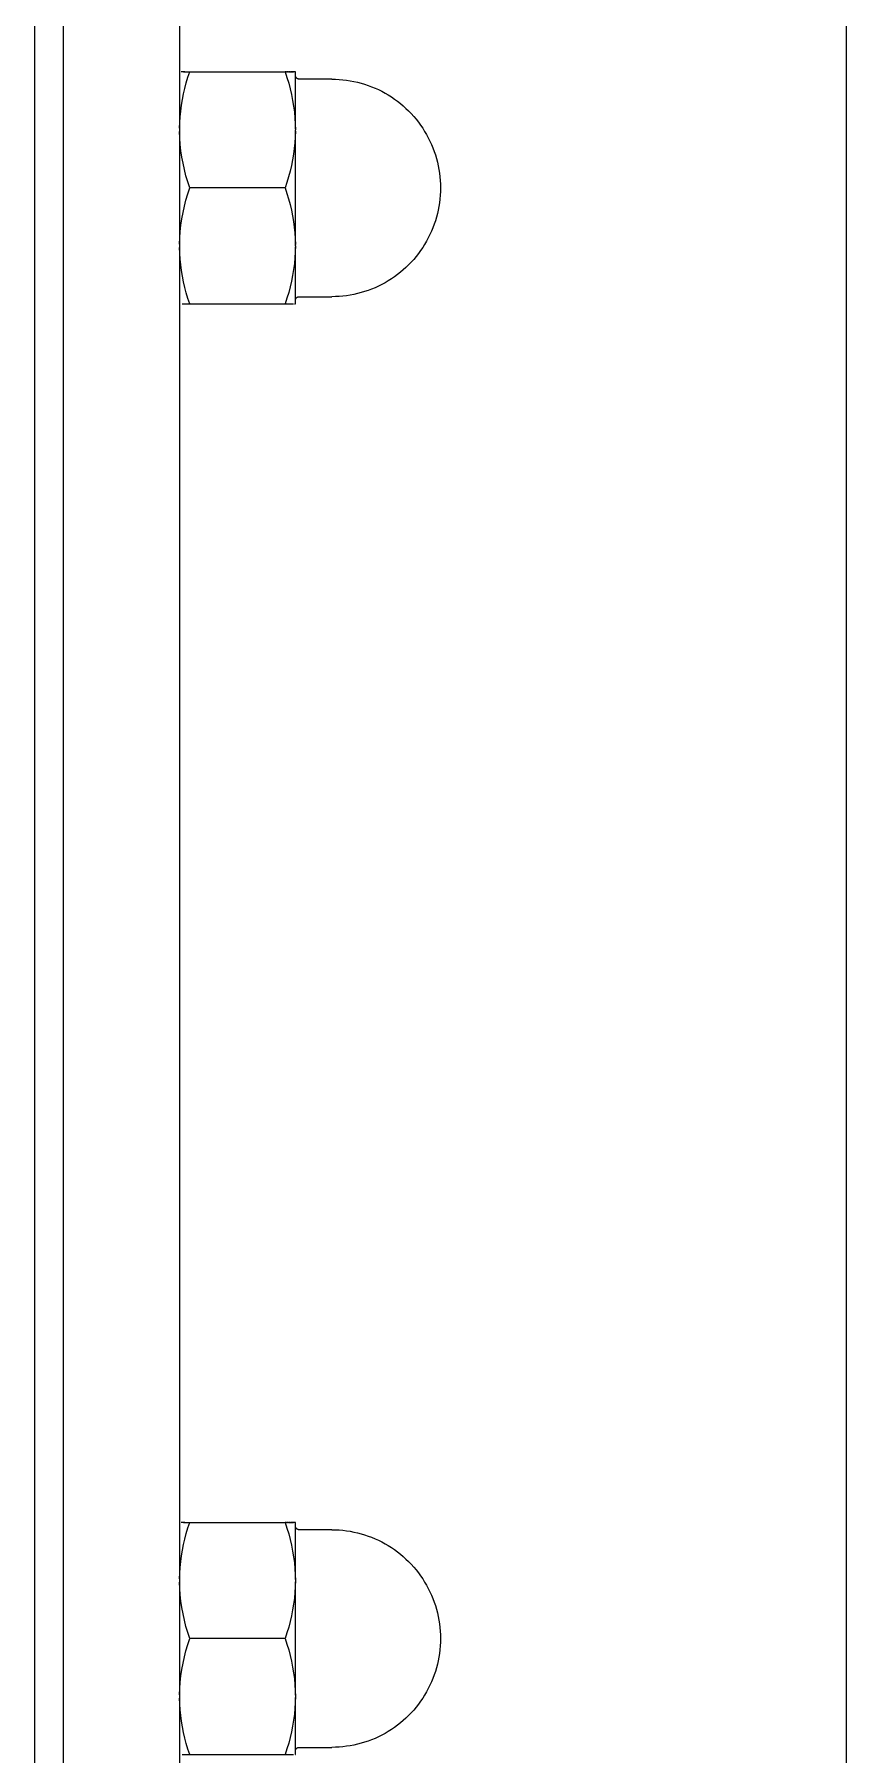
# Model space of a CAD drawing. Header units: inches. Extents: x -6 to 165, y -5 to 126.
# Drawn here: x 75.88 to 78.086, y 55.068 to 59.738 of the extents above; entities that cross this region are included whole.
import ezdxf

# ---------------------------------------------------------------- set-up
doc = ezdxf.new("R2010")
doc.units = ezdxf.units.IN
doc.layers.add('ZANO_R', color=7, linetype='Continuous', lineweight=0)

msp = doc.modelspace()

# ---------------------------------------------------------------- linework, layer by layer
at = {"layer": 'ZANO_R'}
for p, q in [((75.95899, 46.91558), (75.95899, 64.24422)), ((76.27406, 64.24422), (76.27406, 46.91558)), ((75.88022, 64.0473), (75.88022, 46.71867)), ((78.08569, 46.91558), (78.08569, 63.85039)), ((76.27433, 59.63638), (76.27406, 59.63638)), ((76.27478, 59.63638), (76.27455, 59.63638)), ((76.27547, 59.63639), (76.27515, 59.63639)), ((76.27966, 59.63638), (76.27835, 59.63638)), ((76.27966, 59.63638), (76.27996, 59.63638)), ((76.2816, 59.63638), (76.27996, 59.63638)), ((76.2816, 59.63638), (76.28171, 59.63638)), ((76.2833, 59.63638), (76.28171, 59.63638)), ((76.2833, 59.63638), (76.28365, 59.63638)), ((76.28515, 59.63638), (76.28365, 59.63638)), ((76.28515, 59.63638), (76.28579, 59.63638)), ((76.28518, 59.57628), (76.28872, 59.59149)), ((76.28702, 59.63638), (76.28579, 59.63638)), ((76.28702, 59.63638), (76.28812, 59.63638)), ((76.2889, 59.63638), (76.28812, 59.63638)), ((76.28872, 59.59149), (76.29274, 59.60659)), ((76.2889, 59.63638), (76.3022, 59.63638)), ((76.29274, 59.60659), (76.29724, 59.62156)), ((76.29724, 59.62156), (76.3022, 59.63638)), ((76.3022, 59.63638), (76.56098, 59.63638)), ((76.56254, 59.63638), (76.56098, 59.63638)), ((76.56098, 59.63638), (76.56609, 59.62114)), ((76.56254, 59.63638), (76.5648, 59.63638)), ((76.56707, 59.63638), (76.5648, 59.63638)), ((76.56609, 59.62114), (76.5707, 59.60574)), ((76.56707, 59.63638), (76.56861, 59.63638)), ((76.5699, 59.63638), (76.56861, 59.63638)), ((76.5699, 59.63638), (76.5724, 59.63638)), ((76.5707, 59.60574), (76.5748, 59.5902)), ((76.57256, 59.63638), (76.5724, 59.63638)), ((76.57256, 59.63638), (76.57428, 59.63638)), ((76.57506, 59.63638), (76.57428, 59.63638)), ((76.57506, 59.63638), (76.57616, 59.63638)), ((76.57739, 59.63638), (76.57616, 59.63638)), ((76.57739, 59.63638), (76.57803, 59.63638)), ((76.57953, 59.63638), (76.57803, 59.63638)), ((76.57953, 59.63638), (76.57988, 59.63638)), ((76.58147, 59.63638), (76.57988, 59.63638)), ((76.58147, 59.63638), (76.58172, 59.63638)), ((76.58322, 59.63638), (76.58172, 59.63638)), ((76.58322, 59.63638), (76.58352, 59.63638)), ((76.58475, 59.63638), (76.58352, 59.63638)), ((76.58613, 59.63639), (76.58528, 59.63638)), ((76.58715, 59.63639), (76.58695, 59.63639)), ((76.588, 59.63639), (76.58771, 59.63639)), ((76.58862, 59.63638), (76.5884, 59.63638)), ((76.58912, 59.63638), (76.58877, 59.63638)), ((76.58912, 59.48174), (76.58912, 59.63638)), ((76.58918, 59.6255), (76.58915, 59.62585)), ((76.58922, 59.62516), (76.58918, 59.6255)), ((76.58927, 59.62482), (76.58922, 59.62516)), ((76.58934, 59.62449), (76.58927, 59.62482)), ((76.58942, 59.62415), (76.58934, 59.62449)), ((76.5895, 59.62382), (76.58942, 59.62415)), ((76.58961, 59.62349), (76.5895, 59.62382)), ((76.58972, 59.62316), (76.58961, 59.62349)), ((76.58984, 59.62284), (76.58972, 59.62316)), ((76.58997, 59.62253), (76.58984, 59.62284)), ((76.59012, 59.62222), (76.58997, 59.62253)), ((76.59028, 59.62191), (76.59012, 59.62222)), ((76.59044, 59.62161), (76.59028, 59.62191)), ((76.59062, 59.62131), (76.59044, 59.62161)), ((76.59081, 59.62103), (76.59062, 59.62131)), ((76.591, 59.62074), (76.59081, 59.62103)), ((76.59121, 59.62047), (76.591, 59.62074)), ((76.59143, 59.6202), (76.59121, 59.62047)), ((76.59165, 59.61994), (76.59143, 59.6202)), ((76.59189, 59.61969), (76.59165, 59.61994)), ((76.59213, 59.61945), (76.59189, 59.61969)), ((76.59238, 59.61922), (76.59213, 59.61945)), ((76.59264, 59.61899), (76.59238, 59.61922)), ((76.59291, 59.61877), (76.59264, 59.61899)), ((76.59318, 59.61857), (76.59291, 59.61877)), ((76.59346, 59.61837), (76.59318, 59.61857)), ((76.59375, 59.61818), (76.59346, 59.61837)), ((76.59405, 59.61801), (76.59375, 59.61818)), ((76.59435, 59.61784), (76.59405, 59.61801)), ((76.59465, 59.61768), (76.59435, 59.61784)), ((76.59496, 59.61754), (76.59465, 59.61768)), ((76.59528, 59.6174), (76.59496, 59.61754)), ((76.5956, 59.61728), (76.59528, 59.6174)), ((76.59593, 59.61717), (76.5956, 59.61728)), ((76.59626, 59.61707), (76.59593, 59.61717)), ((76.59659, 59.61698), (76.59626, 59.61707)), ((76.59692, 59.6169), (76.59659, 59.61698)), ((76.59726, 59.61684), (76.59692, 59.6169)), ((76.5976, 59.61678), (76.59726, 59.61684)), ((76.59794, 59.61674), (76.5976, 59.61678)), ((76.59828, 59.61671), (76.59794, 59.61674)), ((76.59863, 59.61669), (76.59828, 59.61671)), ((76.59897, 59.61669), (76.59863, 59.61669)), ((76.68758, 59.61669), (76.59897, 59.61669)), ((76.68758, 59.61669), (76.69767, 59.61651)), ((76.69767, 59.61651), (76.70774, 59.616)), ((76.70774, 59.616), (76.71779, 59.61514)), ((76.71779, 59.61514), (76.7278, 59.61394)), ((76.7278, 59.61394), (76.73777, 59.61239)), ((76.73777, 59.61239), (76.74768, 59.61051)), ((76.74768, 59.61051), (76.75752, 59.60829)), ((76.75752, 59.60829), (76.76727, 59.60573)), ((76.76727, 59.60573), (76.77694, 59.60285)), ((76.77694, 59.60285), (76.7865, 59.59963)), ((76.7865, 59.59963), (76.79594, 59.59609)), ((76.79594, 59.59609), (76.80526, 59.59223)), ((76.80526, 59.59223), (76.81444, 59.58806)), ((76.27744, 59.53006), (76.27953, 59.54554)), ((76.27953, 59.54554), (76.28211, 59.56095)), ((76.28211, 59.56095), (76.28518, 59.57628)), ((76.5748, 59.5902), (76.5784, 59.57453)), ((76.5784, 59.57453), (76.58148, 59.55876)), ((76.58148, 59.55876), (76.58405, 59.54289)), ((76.81444, 59.58806), (76.82347, 59.58357)), ((76.82347, 59.58357), (76.83235, 59.57878)), ((76.83235, 59.57878), (76.84105, 59.57369)), ((76.84105, 59.57369), (76.84958, 59.5683)), ((76.84958, 59.5683), (76.85792, 59.56262)), ((76.85792, 59.56262), (76.86606, 59.55667)), ((76.86606, 59.55667), (76.87399, 59.55044)), ((76.87399, 59.55044), (76.8817, 59.54394)), ((76.8817, 59.54394), (76.88919, 59.53718)), ((76.27408, 59.48331), (76.27471, 59.49893)), ((76.27471, 59.49893), (76.27583, 59.51451)), ((76.27583, 59.51451), (76.27744, 59.53006)), ((76.58405, 59.54289), (76.5861, 59.52695)), ((76.5861, 59.52695), (76.58763, 59.51095)), ((76.58763, 59.51095), (76.58864, 59.49491)), ((76.88919, 59.53718), (76.89644, 59.53017)), ((76.89644, 59.53017), (76.90345, 59.52292)), ((76.90345, 59.52292), (76.91021, 59.51543)), ((76.91021, 59.51543), (76.91671, 59.50772)), ((76.91671, 59.50772), (76.92294, 59.49979)), ((76.92294, 59.49979), (76.92889, 59.49165)), ((76.27482, 59.45686), (76.27408, 59.47419)), ((76.27616, 59.43957), (76.27482, 59.45686)), ((76.5885, 59.45939), (76.5874, 59.44373)), ((76.58911, 59.47507), (76.5885, 59.45939)), ((76.58864, 59.49491), (76.58912, 59.47885)), ((76.58912, 59.16378), (76.58912, 59.47885)), ((76.92889, 59.49165), (76.93457, 59.48331)), ((76.93457, 59.48331), (76.93996, 59.47478)), ((76.93996, 59.47478), (76.94505, 59.46608)), ((76.94505, 59.46608), (76.94984, 59.4572)), ((76.94984, 59.4572), (76.95433, 59.44817)), ((76.2781, 59.42234), (76.27616, 59.43957)), ((76.28064, 59.40519), (76.2781, 59.42234)), ((76.28377, 59.38813), (76.28064, 59.40519)), ((76.58371, 59.41256), (76.58113, 59.39708)), ((76.5858, 59.42812), (76.58371, 59.41256)), ((76.5874, 59.44373), (76.5858, 59.42812)), ((76.95433, 59.44817), (76.9585, 59.43899)), ((76.9585, 59.43899), (76.96236, 59.42967)), ((76.96236, 59.42967), (76.9659, 59.42023)), ((76.9659, 59.42023), (76.96912, 59.41067)), ((76.96912, 59.41067), (76.972, 59.401)), ((76.2875, 59.3712), (76.28377, 59.38813)), ((76.29182, 59.3544), (76.2875, 59.3712)), ((76.57451, 59.3664), (76.57048, 59.35123)), ((76.57807, 59.38168), (76.57451, 59.3664)), ((76.58113, 59.39708), (76.57807, 59.38168)), ((76.972, 59.401), (76.97456, 59.39125)), ((76.97456, 59.39125), (76.97678, 59.38141)), ((76.97678, 59.38141), (76.97866, 59.3715)), ((76.97866, 59.3715), (76.98021, 59.36153)), ((76.98021, 59.36153), (76.98141, 59.35152)), ((76.29672, 59.33777), (76.29182, 59.3544)), ((76.3022, 59.32131), (76.29672, 59.33777)), ((76.29672, 59.30486), (76.3022, 59.32131)), ((76.56098, 59.32131), (76.3022, 59.32131)), ((76.56597, 59.33619), (76.56098, 59.32131)), ((76.56098, 59.32131), (76.56597, 59.30643)), ((76.57048, 59.35123), (76.56597, 59.33619)), ((76.98141, 59.35152), (76.98227, 59.34147)), ((76.98227, 59.34147), (76.98278, 59.3314)), ((76.98278, 59.31123), (76.98227, 59.30115)), ((76.98278, 59.3314), (76.98296, 59.32131)), ((76.98296, 59.32131), (76.98278, 59.31123)), ((76.28377, 59.25449), (76.2875, 59.27143)), ((76.2875, 59.27143), (76.29182, 59.28822)), ((76.29182, 59.28822), (76.29672, 59.30486)), ((76.56597, 59.30643), (76.57048, 59.2914)), ((76.57048, 59.2914), (76.57451, 59.27623)), ((76.57451, 59.27623), (76.57807, 59.26094)), ((76.97866, 59.27112), (76.97678, 59.26122)), ((76.98021, 59.28109), (76.97866, 59.27112)), ((76.98141, 59.29111), (76.98021, 59.28109)), ((76.98227, 59.30115), (76.98141, 59.29111)), ((76.27616, 59.20305), (76.2781, 59.22028)), ((76.2781, 59.22028), (76.28064, 59.23744)), ((76.28064, 59.23744), (76.28377, 59.25449)), ((76.57807, 59.26094), (76.58113, 59.24555)), ((76.58113, 59.24555), (76.58371, 59.23006)), ((76.58371, 59.23006), (76.5858, 59.21451)), ((76.9659, 59.2224), (76.96236, 59.21295)), ((76.96912, 59.23196), (76.9659, 59.2224)), ((76.972, 59.24162), (76.96912, 59.23196)), ((76.97456, 59.25138), (76.972, 59.24162)), ((76.97678, 59.26122), (76.97456, 59.25138)), ((76.27408, 59.16843), (76.27482, 59.18576)), ((76.27482, 59.18576), (76.27616, 59.20305)), ((76.5858, 59.21451), (76.5874, 59.19889)), ((76.5874, 59.19889), (76.5885, 59.18324)), ((76.5885, 59.18324), (76.58911, 59.16755)), ((76.94505, 59.17655), (76.93996, 59.16784)), ((76.94984, 59.18542), (76.94505, 59.17655)), ((76.95433, 59.19445), (76.94984, 59.18542)), ((76.9585, 59.20363), (76.95433, 59.19445)), ((76.96236, 59.21295), (76.9585, 59.20363)), ((76.27471, 59.1437), (76.27408, 59.15931)), ((76.27583, 59.12811), (76.27471, 59.1437)), ((76.27744, 59.11257), (76.27583, 59.12811)), ((76.58763, 59.13167), (76.5861, 59.11567)), ((76.58864, 59.14771), (76.58763, 59.13167)), ((76.58912, 59.16378), (76.58864, 59.14771)), ((76.58912, 59.00625), (76.58912, 59.16088)), ((76.91021, 59.12719), (76.90345, 59.1197)), ((76.91671, 59.1349), (76.91021, 59.12719)), ((76.92294, 59.14284), (76.91671, 59.1349)), ((76.92889, 59.15098), (76.92294, 59.14284)), ((76.93457, 59.15931), (76.92889, 59.15098)), ((76.93996, 59.16784), (76.93457, 59.15931)), ((76.27953, 59.09708), (76.27744, 59.11257)), ((76.28211, 59.08167), (76.27953, 59.09708)), ((76.28518, 59.06635), (76.28211, 59.08167)), ((76.58148, 59.08386), (76.5784, 59.06809)), ((76.58405, 59.09973), (76.58148, 59.08386)), ((76.5861, 59.11567), (76.58405, 59.09973)), ((76.85792, 59.08), (76.84958, 59.07433)), ((76.86606, 59.08596), (76.85792, 59.08)), ((76.87399, 59.09219), (76.86606, 59.08596)), ((76.8817, 59.09868), (76.87399, 59.09219)), ((76.88919, 59.10544), (76.8817, 59.09868)), ((76.89644, 59.11245), (76.88919, 59.10544)), ((76.90345, 59.1197), (76.89644, 59.11245)), ((76.28872, 59.05113), (76.28518, 59.06635)), ((76.29274, 59.03603), (76.28872, 59.05113)), ((76.29724, 59.02106), (76.29274, 59.03603)), ((76.5707, 59.03688), (76.56609, 59.02149)), ((76.5748, 59.05242), (76.5707, 59.03688)), ((76.5784, 59.06809), (76.5748, 59.05242)), ((76.73777, 59.03023), (76.7278, 59.02869)), ((76.74768, 59.03212), (76.73777, 59.03023)), ((76.75752, 59.03434), (76.74768, 59.03212)), ((76.76727, 59.03689), (76.75752, 59.03434)), ((76.77694, 59.03978), (76.76727, 59.03689)), ((76.7865, 59.04299), (76.77694, 59.03978)), ((76.79594, 59.04653), (76.7865, 59.04299)), ((76.80526, 59.05039), (76.79594, 59.04653)), ((76.81444, 59.05457), (76.80526, 59.05039)), ((76.82347, 59.05905), (76.81444, 59.05457)), ((76.83235, 59.06385), (76.82347, 59.05905)), ((76.84105, 59.06894), (76.83235, 59.06385)), ((76.84958, 59.07433), (76.84105, 59.06894)), ((76.27406, 59.00625), (76.27446, 59.00624)), ((76.27455, 59.00624), (76.27478, 59.00624)), ((76.27542, 59.00624), (76.27547, 59.00624)), ((76.28146, 59.00625), (76.2816, 59.00625)), ((76.2816, 59.00625), (76.28171, 59.00625)), ((76.28171, 59.00625), (76.28354, 59.00625)), ((76.28354, 59.00625), (76.28365, 59.00625)), ((76.28365, 59.00625), (76.28568, 59.00625)), ((76.28568, 59.00625), (76.28579, 59.00625)), ((76.28579, 59.00625), (76.28801, 59.00625)), ((76.28801, 59.00625), (76.28812, 59.00625)), ((76.28812, 59.00625), (76.29053, 59.00625)), ((76.29053, 59.00625), (76.3022, 59.00625)), ((76.3022, 59.00625), (76.29724, 59.02106)), ((76.3022, 59.00625), (76.56098, 59.00625)), ((76.56609, 59.02149), (76.56098, 59.00625)), ((76.56098, 59.00625), (76.57256, 59.00625)), ((76.57256, 59.00625), (76.58172, 59.00625)), ((76.58172, 59.00625), (76.58322, 59.00625)), ((76.58322, 59.00624), (76.58352, 59.00624)), ((76.58695, 59.00624), (76.588, 59.00624)), ((76.58807, 59.00624), (76.58862, 59.00624)), ((76.58867, 59.00624), (76.58912, 59.00625)), ((76.58915, 59.01678), (76.58918, 59.01712)), ((76.58918, 59.01712), (76.58922, 59.01746)), ((76.58922, 59.01746), (76.58927, 59.0178)), ((76.58927, 59.0178), (76.58934, 59.01814)), ((76.58934, 59.01814), (76.58942, 59.01847)), ((76.58942, 59.01847), (76.5895, 59.01881)), ((76.5895, 59.01881), (76.58961, 59.01913)), ((76.58961, 59.01913), (76.58972, 59.01946)), ((76.58972, 59.01946), (76.58984, 59.01978)), ((76.58984, 59.01978), (76.58997, 59.0201)), ((76.58997, 59.0201), (76.59012, 59.02041)), ((76.59012, 59.02041), (76.59028, 59.02071)), ((76.59028, 59.02071), (76.59044, 59.02101)), ((76.59044, 59.02101), (76.59062, 59.02131)), ((76.59062, 59.02131), (76.59081, 59.0216)), ((76.59081, 59.0216), (76.591, 59.02188)), ((76.591, 59.02188), (76.59121, 59.02215)), ((76.59121, 59.02215), (76.59143, 59.02242)), ((76.59143, 59.02242), (76.59165, 59.02268)), ((76.59165, 59.02268), (76.59189, 59.02293)), ((76.59189, 59.02293), (76.59213, 59.02317)), ((76.59213, 59.02317), (76.59238, 59.02341)), ((76.59238, 59.02341), (76.59264, 59.02363)), ((76.59264, 59.02363), (76.59291, 59.02385)), ((76.59291, 59.02385), (76.59318, 59.02406)), ((76.59318, 59.02406), (76.59346, 59.02425)), ((76.59346, 59.02425), (76.59375, 59.02444)), ((76.59375, 59.02444), (76.59405, 59.02462)), ((76.59405, 59.02462), (76.59435, 59.02478)), ((76.59435, 59.02478), (76.59465, 59.02494)), ((76.59465, 59.02494), (76.59496, 59.02509)), ((76.59496, 59.02509), (76.59528, 59.02522)), ((76.59528, 59.02522), (76.5956, 59.02534)), ((76.5956, 59.02534), (76.59593, 59.02546)), ((76.59593, 59.02546), (76.59626, 59.02556)), ((76.59626, 59.02556), (76.59659, 59.02564)), ((76.59659, 59.02564), (76.59692, 59.02572)), ((76.59692, 59.02572), (76.59726, 59.02579)), ((76.59726, 59.02579), (76.5976, 59.02584)), ((76.5976, 59.02584), (76.59794, 59.02588)), ((76.59794, 59.02588), (76.59828, 59.02591)), ((76.59828, 59.02591), (76.59863, 59.02593)), ((76.59863, 59.02593), (76.59897, 59.02594)), ((76.59897, 59.02594), (76.68758, 59.02594)), ((76.69767, 59.02611), (76.68758, 59.02594)), ((76.70774, 59.02663), (76.69767, 59.02611)), ((76.71779, 59.02749), (76.70774, 59.02663)), ((76.7278, 59.02869), (76.71779, 59.02749)), ((76.27433, 55.69805), (76.27406, 55.69805)), ((76.27478, 55.69806), (76.27455, 55.69806)), ((76.27547, 55.69806), (76.27515, 55.69806)), ((76.27966, 55.69805), (76.27835, 55.69806)), ((76.27966, 55.69805), (76.27996, 55.69805)), ((76.2816, 55.69805), (76.27996, 55.69805)), ((76.2816, 55.69805), (76.28171, 55.69805)), ((76.2833, 55.69805), (76.28171, 55.69805)), ((76.2833, 55.69805), (76.28365, 55.69805)), ((76.28515, 55.69805), (76.28365, 55.69805)), ((76.28515, 55.69805), (76.28579, 55.69805)), ((76.28702, 55.69805), (76.28579, 55.69805)), ((76.28702, 55.69805), (76.28812, 55.69805)), ((76.2889, 55.69805), (76.28812, 55.69805)), ((76.28872, 55.65317), (76.29274, 55.66827)), ((76.2889, 55.69805), (76.3022, 55.69805)), ((76.29274, 55.66827), (76.29724, 55.68323)), ((76.29724, 55.68323), (76.3022, 55.69805)), ((76.3022, 55.69805), (76.56098, 55.69805)), ((76.56254, 55.69805), (76.56098, 55.69805)), ((76.56098, 55.69805), (76.56609, 55.68281)), ((76.56254, 55.69805), (76.5648, 55.69805)), ((76.56707, 55.69805), (76.5648, 55.69805)), ((76.56609, 55.68281), (76.5707, 55.66741)), ((76.56707, 55.69805), (76.56861, 55.69805)), ((76.5699, 55.69805), (76.56861, 55.69805)), ((76.5699, 55.69805), (76.5724, 55.69805)), ((76.57256, 55.69805), (76.5724, 55.69805)), ((76.57256, 55.69805), (76.57428, 55.69805)), ((76.57506, 55.69805), (76.57428, 55.69805)), ((76.57506, 55.69805), (76.57616, 55.69805)), ((76.57739, 55.69805), (76.57616, 55.69805)), ((76.57739, 55.69805), (76.57803, 55.69805)), ((76.57953, 55.69805), (76.57803, 55.69805)), ((76.57953, 55.69805), (76.57988, 55.69805)), ((76.58147, 55.69805), (76.57988, 55.69805)), ((76.58147, 55.69805), (76.58172, 55.69805)), ((76.58322, 55.69805), (76.58172, 55.69805)), ((76.58322, 55.69805), (76.58352, 55.69805)), ((76.58475, 55.69806), (76.58352, 55.69805)), ((76.58613, 55.69806), (76.58528, 55.69806)), ((76.58715, 55.69806), (76.58695, 55.69806)), ((76.588, 55.69806), (76.58771, 55.69806)), ((76.58862, 55.69806), (76.5884, 55.69806)), ((76.58912, 55.69805), (76.58877, 55.69806)), ((76.58912, 55.54342), (76.58912, 55.69805)), ((76.58918, 55.68718), (76.58915, 55.68752)), ((76.58922, 55.68683), (76.58918, 55.68718)), ((76.58927, 55.6865), (76.58922, 55.68683)), ((76.58934, 55.68616), (76.58927, 55.6865)), ((76.58942, 55.68582), (76.58934, 55.68616)), ((76.5895, 55.68549), (76.58942, 55.68582)), ((76.58961, 55.68516), (76.5895, 55.68549)), ((76.58972, 55.68484), (76.58961, 55.68516)), ((76.58984, 55.68452), (76.58972, 55.68484)), ((76.58997, 55.6842), (76.58984, 55.68452)), ((76.59012, 55.68389), (76.58997, 55.6842)), ((76.59028, 55.68358), (76.59012, 55.68389)), ((76.59044, 55.68328), (76.59028, 55.68358)), ((76.59062, 55.68299), (76.59044, 55.68328)), ((76.59081, 55.6827), (76.59062, 55.68299)), ((76.591, 55.68242), (76.59081, 55.6827)), ((76.59121, 55.68214), (76.591, 55.68242)), ((76.59143, 55.68188), (76.59121, 55.68214)), ((76.59165, 55.68162), (76.59143, 55.68188)), ((76.59189, 55.68137), (76.59165, 55.68162)), ((76.59213, 55.68112), (76.59189, 55.68137)), ((76.59238, 55.68089), (76.59213, 55.68112)), ((76.59264, 55.68066), (76.59238, 55.68089)), ((76.59291, 55.68045), (76.59264, 55.68066)), ((76.59318, 55.68024), (76.59291, 55.68045)), ((76.59346, 55.68004), (76.59318, 55.68024)), ((76.59375, 55.67986), (76.59346, 55.68004)), ((76.59405, 55.67968), (76.59375, 55.67986)), ((76.59435, 55.67951), (76.59405, 55.67968)), ((76.59465, 55.67936), (76.59435, 55.67951)), ((76.59496, 55.67921), (76.59465, 55.67936)), ((76.59528, 55.67908), (76.59496, 55.67921)), ((76.5956, 55.67895), (76.59528, 55.67908)), ((76.59593, 55.67884), (76.5956, 55.67895)), ((76.59626, 55.67874), (76.59593, 55.67884)), ((76.59659, 55.67865), (76.59626, 55.67874)), ((76.59692, 55.67857), (76.59659, 55.67865)), ((76.59726, 55.67851), (76.59692, 55.67857)), ((76.5976, 55.67846), (76.59726, 55.67851)), ((76.59794, 55.67841), (76.5976, 55.67846)), ((76.59828, 55.67838), (76.59794, 55.67841)), ((76.59863, 55.67837), (76.59828, 55.67838)), ((76.59897, 55.67836), (76.59863, 55.67837)), ((76.68758, 55.67836), (76.59897, 55.67836)), ((76.68758, 55.67836), (76.69767, 55.67819)), ((76.69767, 55.67819), (76.70774, 55.67767)), ((76.70774, 55.67767), (76.71779, 55.67681)), ((76.71779, 55.67681), (76.7278, 55.67561)), ((76.7278, 55.67561), (76.73777, 55.67406)), ((76.73777, 55.67406), (76.74768, 55.67218)), ((76.74768, 55.67218), (76.75752, 55.66996)), ((76.75752, 55.66996), (76.76727, 55.66741)), ((76.27953, 55.60721), (76.28211, 55.62263)), ((76.28211, 55.62263), (76.28518, 55.63795)), ((76.28518, 55.63795), (76.28872, 55.65317)), ((76.5707, 55.66741), (76.5748, 55.65187)), ((76.5748, 55.65187), (76.5784, 55.63621)), ((76.5784, 55.63621), (76.58148, 55.62043)), ((76.76727, 55.66741), (76.77694, 55.66452)), ((76.77694, 55.66452), (76.7865, 55.6613)), ((76.7865, 55.6613), (76.79594, 55.65777)), ((76.79594, 55.65777), (76.80526, 55.65391)), ((76.80526, 55.65391), (76.81444, 55.64973)), ((76.81444, 55.64973), (76.82347, 55.64524)), ((76.82347, 55.64524), (76.83235, 55.64045)), ((76.83235, 55.64045), (76.84105, 55.63536)), ((76.84105, 55.63536), (76.84958, 55.62997)), ((76.84958, 55.62997), (76.85792, 55.6243)), ((76.85792, 55.6243), (76.86606, 55.61834)), ((76.27471, 55.5606), (76.27583, 55.57619)), ((76.27583, 55.57619), (76.27744, 55.59173)), ((76.27744, 55.59173), (76.27953, 55.60721)), ((76.58148, 55.62043), (76.58405, 55.60457)), ((76.58405, 55.60457), (76.5861, 55.58863)), ((76.5861, 55.58863), (76.58763, 55.57263)), ((76.86606, 55.61834), (76.87399, 55.61211)), ((76.87399, 55.61211), (76.8817, 55.60561)), ((76.8817, 55.60561), (76.88919, 55.59886)), ((76.88919, 55.59886), (76.89644, 55.59185)), ((76.89644, 55.59185), (76.90345, 55.58459)), ((76.90345, 55.58459), (76.91021, 55.57711)), ((76.91021, 55.57711), (76.91671, 55.56939)), ((76.27408, 55.54499), (76.27471, 55.5606)), ((76.27482, 55.51854), (76.27408, 55.53586)), ((76.58763, 55.57263), (76.58864, 55.55658)), ((76.58864, 55.55658), (76.58912, 55.54052)), ((76.58912, 55.54052), (76.58864, 55.52445)), ((76.58912, 55.22923), (76.58912, 55.53674)), ((76.91671, 55.56939), (76.92294, 55.56146)), ((76.92294, 55.56146), (76.92889, 55.55332)), ((76.92889, 55.55332), (76.93457, 55.54498)), ((76.93457, 55.54498), (76.93996, 55.53646)), ((76.93996, 55.53646), (76.94505, 55.52775)), ((76.94505, 55.52775), (76.94984, 55.51888)), ((76.27616, 55.50125), (76.27482, 55.51854)), ((76.2781, 55.48401), (76.27616, 55.50125)), ((76.28064, 55.46686), (76.2781, 55.48401)), ((76.5861, 55.49241), (76.58405, 55.47647)), ((76.58763, 55.50841), (76.5861, 55.49241)), ((76.58864, 55.52445), (76.58763, 55.50841)), ((76.94984, 55.51888), (76.95433, 55.50984)), ((76.95433, 55.50984), (76.9585, 55.50066)), ((76.9585, 55.50066), (76.96236, 55.49134)), ((76.96236, 55.49134), (76.9659, 55.4819)), ((76.9659, 55.4819), (76.96912, 55.47234)), ((76.28377, 55.4498), (76.28064, 55.46686)), ((76.2875, 55.43287), (76.28377, 55.4498)), ((76.5784, 55.44483), (76.5748, 55.42916)), ((76.58148, 55.4606), (76.5784, 55.44483)), ((76.58405, 55.47647), (76.58148, 55.4606)), ((76.96912, 55.47234), (76.972, 55.46268)), ((76.972, 55.46268), (76.97456, 55.45292)), ((76.97456, 55.45292), (76.97678, 55.44308)), ((76.97678, 55.44308), (76.97866, 55.43317)), ((76.29182, 55.41607), (76.2875, 55.43287)), ((76.29672, 55.39944), (76.29182, 55.41607)), ((76.3022, 55.38299), (76.29672, 55.39944)), ((76.56609, 55.39822), (76.56098, 55.38299)), ((76.5707, 55.41362), (76.56609, 55.39822)), ((76.5748, 55.42916), (76.5707, 55.41362)), ((76.97866, 55.43317), (76.98021, 55.42321)), ((76.98021, 55.42321), (76.98141, 55.41319)), ((76.98141, 55.41319), (76.98227, 55.40314)), ((76.98227, 55.40314), (76.98278, 55.39307)), ((76.98278, 55.39307), (76.98296, 55.38299)), ((76.2875, 55.3331), (76.29182, 55.3499)), ((76.29182, 55.3499), (76.29672, 55.36653)), ((76.29672, 55.36653), (76.3022, 55.38299)), ((76.56098, 55.38299), (76.3022, 55.38299)), ((76.56098, 55.38299), (76.56609, 55.36775)), ((76.56609, 55.36775), (76.5707, 55.35235)), ((76.5707, 55.35235), (76.5748, 55.33681)), ((76.98021, 55.34276), (76.97866, 55.3328)), ((76.98141, 55.35278), (76.98021, 55.34276)), ((76.98227, 55.36283), (76.98141, 55.35278)), ((76.98278, 55.3729), (76.98227, 55.36283)), ((76.98296, 55.38299), (76.98278, 55.3729)), ((76.2781, 55.28196), (76.28064, 55.29911)), ((76.28064, 55.29911), (76.28377, 55.31617)), ((76.28377, 55.31617), (76.2875, 55.3331)), ((76.5748, 55.33681), (76.5784, 55.32114)), ((76.5784, 55.32114), (76.58148, 55.30537)), ((76.58148, 55.30537), (76.58405, 55.2895)), ((76.972, 55.30329), (76.96912, 55.29363)), ((76.97456, 55.31305), (76.972, 55.30329)), ((76.97678, 55.32289), (76.97456, 55.31305)), ((76.97866, 55.3328), (76.97678, 55.32289)), ((76.27408, 55.23011), (76.27482, 55.24743)), ((76.27482, 55.24743), (76.27616, 55.26472)), ((76.27616, 55.26472), (76.2781, 55.28196)), ((76.58405, 55.2895), (76.5861, 55.27356)), ((76.5861, 55.27356), (76.58763, 55.25756)), ((76.58763, 55.25756), (76.58864, 55.24152)), ((76.95433, 55.25613), (76.94984, 55.24709)), ((76.9585, 55.26531), (76.95433, 55.25613)), ((76.96236, 55.27463), (76.9585, 55.26531)), ((76.9659, 55.28407), (76.96236, 55.27463)), ((76.96912, 55.29363), (76.9659, 55.28407)), ((76.27471, 55.20537), (76.27408, 55.22098)), ((76.27583, 55.18978), (76.27471, 55.20537)), ((76.58864, 55.20939), (76.58763, 55.19334)), ((76.58864, 55.24152), (76.58912, 55.22545)), ((76.58912, 55.22545), (76.58864, 55.20939)), ((76.58912, 55.06792), (76.58912, 55.22255)), ((76.92294, 55.20451), (76.91671, 55.19658)), ((76.92889, 55.21265), (76.92294, 55.20451)), ((76.93457, 55.22099), (76.92889, 55.21265)), ((76.93996, 55.22951), (76.93457, 55.22099)), ((76.94505, 55.23822), (76.93996, 55.22951)), ((76.94984, 55.24709), (76.94505, 55.23822)), ((76.27744, 55.17424), (76.27583, 55.18978)), ((76.27953, 55.15876), (76.27744, 55.17424)), ((76.28211, 55.14334), (76.27953, 55.15876)), ((76.58405, 55.1614), (76.58148, 55.14554)), ((76.5861, 55.17734), (76.58405, 55.1614)), ((76.58763, 55.19334), (76.5861, 55.17734)), ((76.8817, 55.16036), (76.87399, 55.15386)), ((76.88919, 55.16711), (76.8817, 55.16036)), ((76.89644, 55.17412), (76.88919, 55.16711)), ((76.90345, 55.18138), (76.89644, 55.17412)), ((76.91021, 55.18886), (76.90345, 55.18138)), ((76.91671, 55.19658), (76.91021, 55.18886)), ((76.28518, 55.12802), (76.28211, 55.14334)), ((76.28872, 55.1128), (76.28518, 55.12802)), ((76.29274, 55.0977), (76.28872, 55.1128)), ((76.5748, 55.1141), (76.5707, 55.09856)), ((76.5784, 55.12976), (76.5748, 55.1141)), ((76.58148, 55.14554), (76.5784, 55.12976)), ((76.79594, 55.1082), (76.7865, 55.10467)), ((76.80526, 55.11206), (76.79594, 55.1082)), ((76.81444, 55.11624), (76.80526, 55.11206)), ((76.82347, 55.12073), (76.81444, 55.11624)), ((76.83235, 55.12552), (76.82347, 55.12073)), ((76.84105, 55.13061), (76.83235, 55.12552)), ((76.84958, 55.136), (76.84105, 55.13061)), ((76.85792, 55.14167), (76.84958, 55.136)), ((76.86606, 55.14763), (76.85792, 55.14167)), ((76.87399, 55.15386), (76.86606, 55.14763)), ((76.27406, 55.06792), (76.27446, 55.06791)), ((76.28146, 55.06792), (76.2816, 55.06792)), ((76.2816, 55.06792), (76.28171, 55.06792)), ((76.28171, 55.06792), (76.28354, 55.06792)), ((76.28354, 55.06792), (76.28365, 55.06792)), ((76.28365, 55.06792), (76.28568, 55.06792)), ((76.28568, 55.06792), (76.28579, 55.06792)), ((76.28579, 55.06792), (76.28801, 55.06792)), ((76.28801, 55.06792), (76.28812, 55.06792)), ((76.28812, 55.06792), (76.29053, 55.06792)), ((76.29053, 55.06792), (76.3022, 55.06792)), ((76.29724, 55.08274), (76.29274, 55.0977)), ((76.3022, 55.06792), (76.29724, 55.08274)), ((76.3022, 55.06792), (76.56098, 55.06792)), ((76.56609, 55.08316), (76.56098, 55.06792)), ((76.56098, 55.06792), (76.57256, 55.06792)), ((76.5707, 55.09856), (76.56609, 55.08316)), ((76.57256, 55.06792), (76.58172, 55.06792)), ((76.58172, 55.06792), (76.58322, 55.06792)), ((76.58322, 55.06792), (76.58352, 55.06792)), ((76.58867, 55.06791), (76.58912, 55.06792)), ((76.58915, 55.07845), (76.58918, 55.07879)), ((76.58918, 55.07879), (76.58922, 55.07914)), ((76.58922, 55.07914), (76.58927, 55.07947)), ((76.58927, 55.07947), (76.58934, 55.07981)), ((76.58934, 55.07981), (76.58942, 55.08015)), ((76.58942, 55.08015), (76.5895, 55.08048)), ((76.5895, 55.08048), (76.58961, 55.08081)), ((76.58961, 55.08081), (76.58972, 55.08113)), ((76.58972, 55.08113), (76.58984, 55.08145)), ((76.58984, 55.08145), (76.58997, 55.08177)), ((76.58997, 55.08177), (76.59012, 55.08208)), ((76.59012, 55.08208), (76.59028, 55.08239)), ((76.59028, 55.08239), (76.59044, 55.08269)), ((76.59044, 55.08269), (76.59062, 55.08298)), ((76.59062, 55.08298), (76.59081, 55.08327)), ((76.59081, 55.08327), (76.591, 55.08355)), ((76.591, 55.08355), (76.59121, 55.08383)), ((76.59121, 55.08383), (76.59143, 55.08409)), ((76.59143, 55.08409), (76.59165, 55.08435)), ((76.59165, 55.08435), (76.59189, 55.0846)), ((76.59189, 55.0846), (76.59213, 55.08485)), ((76.59213, 55.08485), (76.59238, 55.08508)), ((76.59238, 55.08508), (76.59264, 55.08531)), ((76.59264, 55.08531), (76.59291, 55.08552)), ((76.59291, 55.08552), (76.59318, 55.08573)), ((76.59318, 55.08573), (76.59346, 55.08593)), ((76.59346, 55.08593), (76.59375, 55.08611)), ((76.59375, 55.08611), (76.59405, 55.08629)), ((76.59405, 55.08629), (76.59435, 55.08646)), ((76.59435, 55.08646), (76.59465, 55.08661)), ((76.59465, 55.08661), (76.59496, 55.08676)), ((76.59496, 55.08676), (76.59528, 55.08689)), ((76.59528, 55.08689), (76.5956, 55.08702)), ((76.5956, 55.08702), (76.59593, 55.08713)), ((76.59593, 55.08713), (76.59626, 55.08723)), ((76.59626, 55.08723), (76.59659, 55.08732)), ((76.59659, 55.08732), (76.59692, 55.0874)), ((76.59692, 55.0874), (76.59726, 55.08746)), ((76.59726, 55.08746), (76.5976, 55.08751)), ((76.5976, 55.08751), (76.59794, 55.08756)), ((76.59794, 55.08756), (76.59828, 55.08759)), ((76.59828, 55.08759), (76.59863, 55.0876)), ((76.59863, 55.0876), (76.59897, 55.08761)), ((76.59897, 55.08761), (76.68758, 55.08761)), ((76.69767, 55.08778), (76.68758, 55.08761)), ((76.70774, 55.0883), (76.69767, 55.08778)), ((76.71779, 55.08916), (76.70774, 55.0883)), ((76.7278, 55.09036), (76.71779, 55.08916)), ((76.73777, 55.09191), (76.7278, 55.09036)), ((76.74768, 55.09379), (76.73777, 55.09191)), ((76.75752, 55.09601), (76.74768, 55.09379)), ((76.76727, 55.09856), (76.75752, 55.09601)), ((76.77694, 55.10145), (76.76727, 55.09856)), ((76.7865, 55.10467), (76.77694, 55.10145))]:
    msp.add_line(p, q, dxfattribs=at)

doc.saveas('drawing.dxf')
